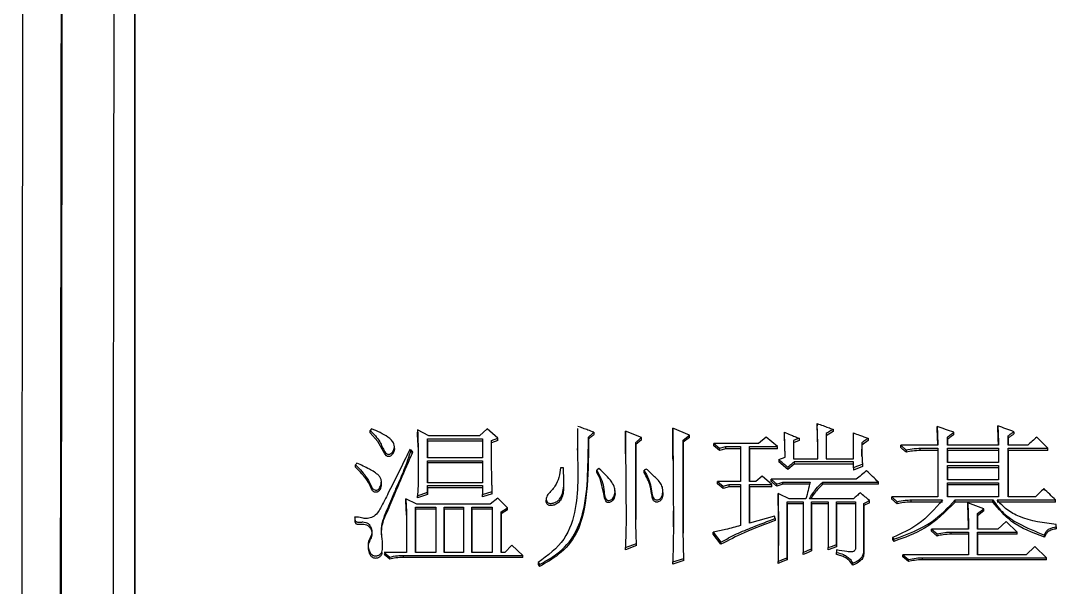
# Model space of a CAD drawing. Header units: millimetres. Extents: x 2028 to 4172, y 863 to 2379.
# Drawn here: x 2522.61 to 2538.67, y 2169.81 to 2178.6 of the extents above; entities that cross this region are included whole.
import ezdxf

# ---------------------------------------------------------------- set-up
doc = ezdxf.new("R2010")
doc.units = ezdxf.units.MM

msp = doc.modelspace()

# ---------------------------------------------------------------- linework, layer by layer
at = {"color": 7, "linetype": 'Continuous', "lineweight": 25}
for p, q in [((2534.962, 2172.347), (2534.962, 2172.312)), ((2536.823, 2172.267), (2536.823, 2172.302)), ((2537.764, 2172.276), (2537.764, 2172.311)), ((2528.05, 2172.265), (2528.028, 2172.237)), ((2528.028, 2172.202), (2528.028, 2172.237)), ((2528.937, 2172.155), (2528.764, 2172.246)), ((2528.764, 2172.246), (2528.764, 2172.212)), ((2528.768, 2172.05), (2528.764, 2172.212)), ((2529.726, 2172.155), (2528.937, 2172.155)), ((2529.845, 2172.265), (2529.726, 2172.155)), ((2530.008, 2172.118), (2529.845, 2172.265)), ((2531.247, 2171.926), (2531.252, 2172.267)), ((2531.414, 2172.102), (2531.414, 2172.136)), ((2531.5, 2172.21), (2531.5, 2172.175)), ((2532.236, 2172.127), (2531.987, 2172.228)), ((2531.987, 2172.193), (2531.987, 2172.228)), ((2531.99, 2171.878), (2531.987, 2172.193)), ((2532.982, 2172.164), (2532.723, 2172.274)), ((2532.723, 2172.239), (2532.723, 2172.274)), ((2532.885, 2172.09), (2532.982, 2172.164)), ((2532.982, 2172.129), (2532.885, 2172.056)), ((2532.982, 2172.129), (2532.982, 2172.164)), ((2534.172, 2172.136), (2534.053, 2172.035)), ((2534.345, 2171.989), (2534.172, 2172.136)), ((2534.454, 2172.175), (2534.454, 2172.21)), ((2535.211, 2172.221), (2535.103, 2172.157)), ((2535.103, 2172.191), (2535.103, 2171.796)), ((2535.103, 2172.191), (2535.103, 2172.157)), ((2535.103, 2172.157), (2535.103, 2171.796)), ((2535.211, 2172.256), (2535.211, 2172.221)), ((2535.525, 2171.796), (2535.525, 2172.201)), ((2536.985, 2172.008), (2536.985, 2172.136)), ((2536.985, 2172.102), (2536.985, 2172.136)), ((2537.082, 2172.175), (2537.082, 2172.21)), ((2537.926, 2172.008), (2537.926, 2172.155)), ((2537.926, 2172.12), (2537.926, 2172.155)), ((2538.012, 2172.219), (2538.012, 2172.184)), ((2528.401, 2171.998), (2528.401, 2172.01)), ((2528.915, 2172.109), (2529.77, 2172.109)), ((2528.915, 2171.815), (2528.915, 2172.109)), ((2528.915, 2172.074), (2528.915, 2172.109)), ((2528.915, 2172.074), (2528.915, 2171.815)), ((2529.77, 2172.074), (2528.915, 2172.074)), ((2529.77, 2172.109), (2529.77, 2171.815)), ((2529.91, 2172.081), (2530.008, 2172.118)), ((2530.008, 2172.083), (2529.91, 2172.047)), ((2530.008, 2172.083), (2530.008, 2172.118)), ((2532.236, 2172.092), (2532.15, 2172.019)), ((2532.15, 2170.856), (2532.15, 2172.054)), ((2532.15, 2172.019), (2532.15, 2172.054)), ((2532.15, 2172.019), (2532.15, 2170.855)), ((2532.236, 2172.092), (2532.236, 2172.127)), ((2532.885, 2170.643), (2532.885, 2172.09)), ((2532.885, 2172.056), (2532.885, 2172.09)), ((2532.885, 2172.056), (2532.885, 2170.643)), ((2533.361, 2172.035), (2533.448, 2171.962)), ((2534.053, 2172.035), (2533.361, 2172.035)), ((2533.361, 2172.001), (2533.361, 2172.035)), ((2533.448, 2171.927), (2533.361, 2172.001)), ((2533.448, 2171.962), (2533.545, 2171.989)), ((2533.545, 2171.989), (2533.772, 2171.989)), ((2533.545, 2171.955), (2533.545, 2171.989)), ((2533.772, 2171.989), (2533.772, 2171.446)), ((2533.913, 2171.989), (2534.345, 2171.989)), ((2533.913, 2171.446), (2533.913, 2171.989)), ((2533.913, 2171.955), (2533.913, 2171.989)), ((2534.681, 2172.118), (2534.594, 2172.081)), ((2534.681, 2172.083), (2534.594, 2172.047)), ((2534.594, 2172.081), (2534.594, 2171.796)), ((2534.594, 2172.081), (2534.594, 2172.047)), ((2534.594, 2172.047), (2534.594, 2171.796)), ((2534.681, 2172.118), (2534.681, 2172.083)), ((2535.752, 2172.083), (2535.654, 2172.01)), ((2535.752, 2172.118), (2535.752, 2172.083)), ((2536.833, 2172.008), (2536.26, 2172.008)), ((2536.26, 2171.973), (2536.26, 2172.008)), ((2536.985, 2172.102), (2536.985, 2172.008)), ((2537.775, 2172.008), (2536.985, 2172.008)), ((2537.926, 2172.12), (2537.926, 2172.008)), ((2538.229, 2172.008), (2537.926, 2172.008)), ((2528.655, 2171.907), (2528.688, 2171.9)), ((2528.688, 2171.9), (2528.666, 2171.939)), ((2529.77, 2171.815), (2528.915, 2171.815)), ((2533.448, 2171.927), (2533.448, 2171.962)), ((2533.545, 2171.955), (2533.448, 2171.927)), ((2533.772, 2171.955), (2533.545, 2171.955)), ((2533.913, 2171.955), (2533.913, 2171.446)), ((2534.345, 2171.955), (2533.913, 2171.955)), ((2534.367, 2171.787), (2534.464, 2171.824)), ((2536.347, 2171.9), (2536.347, 2171.934)), ((2536.563, 2171.962), (2536.833, 2171.962)), ((2536.563, 2171.927), (2536.563, 2171.962)), ((2536.833, 2171.927), (2536.563, 2171.927)), ((2536.833, 2171.962), (2536.833, 2171.207)), ((2536.985, 2171.962), (2537.775, 2171.962)), ((2536.985, 2171.741), (2536.985, 2171.962)), ((2536.985, 2171.927), (2536.985, 2171.962)), ((2536.985, 2171.927), (2536.985, 2171.741)), ((2537.775, 2171.927), (2536.985, 2171.927)), ((2537.775, 2171.962), (2537.775, 2171.741)), ((2537.926, 2171.962), (2538.543, 2171.962)), ((2537.926, 2171.207), (2537.926, 2171.962)), ((2537.926, 2171.927), (2537.926, 2171.962)), ((2537.926, 2171.927), (2537.926, 2171.207)), ((2538.543, 2171.927), (2537.926, 2171.927)), ((2538.543, 2171.927), (2538.543, 2171.962)), ((2527.801, 2171.67), (2527.801, 2171.704)), ((2528.915, 2171.769), (2529.77, 2171.769)), ((2528.915, 2171.428), (2528.915, 2171.769)), ((2528.915, 2171.734), (2528.915, 2171.769)), ((2528.915, 2171.734), (2528.915, 2171.428)), ((2529.77, 2171.734), (2528.915, 2171.734)), ((2529.77, 2171.769), (2529.77, 2171.428)), ((2531.025, 2171.658), (2530.981, 2171.658)), ((2531.576, 2171.649), (2531.544, 2171.621)), ((2534.367, 2171.787), (2534.367, 2171.753)), ((2534.508, 2171.633), (2534.367, 2171.753)), ((2534.605, 2171.716), (2534.508, 2171.633)), ((2534.508, 2171.667), (2534.508, 2171.633)), ((2534.594, 2171.796), (2534.973, 2171.796)), ((2535.525, 2171.75), (2534.605, 2171.75)), ((2534.605, 2171.75), (2534.605, 2171.716)), ((2535.525, 2171.716), (2534.605, 2171.716)), ((2535.103, 2171.796), (2535.525, 2171.796)), ((2535.525, 2171.658), (2535.525, 2171.75)), ((2535.665, 2171.679), (2535.525, 2171.624)), ((2535.525, 2171.658), (2535.525, 2171.624)), ((2535.665, 2171.713), (2535.665, 2171.679)), ((2537.775, 2171.741), (2536.985, 2171.741)), ((2536.985, 2171.695), (2537.775, 2171.695)), ((2536.985, 2171.474), (2536.985, 2171.695)), ((2536.985, 2171.661), (2536.985, 2171.695)), ((2536.985, 2171.661), (2536.985, 2171.474)), ((2537.775, 2171.661), (2536.985, 2171.661)), ((2537.775, 2171.695), (2537.775, 2171.474)), ((2532.312, 2171.64), (2532.279, 2171.621)), ((2532.279, 2171.587), (2532.279, 2171.621)), ((2534.107, 2171.529), (2534.01, 2171.446)), ((2534.259, 2171.4), (2534.107, 2171.529)), ((2528.202, 2171.412), (2528.202, 2171.446)), ((2528.775, 2171.4), (2528.764, 2171.225)), ((2529.77, 2171.428), (2528.915, 2171.428)), ((2528.915, 2171.382), (2529.77, 2171.382)), ((2528.915, 2171.28), (2528.915, 2171.382)), ((2528.915, 2171.348), (2528.915, 2171.382)), ((2528.915, 2171.348), (2528.915, 2171.247)), ((2529.77, 2171.348), (2528.915, 2171.348)), ((2529.77, 2171.382), (2529.77, 2171.243)), ((2531.032, 2171.365), (2531.032, 2171.4)), ((2531.824, 2171.3), (2531.824, 2171.326)), ((2532.567, 2171.322), (2532.567, 2171.326)), ((2533.415, 2171.446), (2533.502, 2171.373)), ((2533.772, 2171.446), (2533.415, 2171.446)), ((2533.502, 2171.339), (2533.415, 2171.412)), ((2533.502, 2171.373), (2533.599, 2171.4)), ((2533.502, 2171.339), (2533.502, 2171.373)), ((2533.599, 2171.366), (2533.502, 2171.339)), ((2533.599, 2171.4), (2533.772, 2171.4)), ((2533.599, 2171.366), (2533.599, 2171.4)), ((2533.772, 2171.366), (2533.599, 2171.366)), ((2533.772, 2171.4), (2533.772, 2170.763)), ((2534.01, 2171.446), (2533.913, 2171.446)), ((2533.913, 2171.4), (2534.259, 2171.4)), ((2533.913, 2170.8), (2533.913, 2171.4)), ((2533.913, 2171.366), (2533.913, 2171.4)), ((2533.913, 2171.366), (2533.913, 2170.8)), ((2534.259, 2171.366), (2533.913, 2171.366)), ((2535.568, 2171.483), (2534.248, 2171.483)), ((2534.248, 2171.449), (2534.248, 2171.483)), ((2534.335, 2171.376), (2534.335, 2171.409)), ((2534.432, 2171.403), (2534.335, 2171.376)), ((2534.432, 2171.437), (2534.854, 2171.437)), ((2534.845, 2171.403), (2534.432, 2171.403)), ((2535.049, 2171.437), (2535.914, 2171.437)), ((2535.049, 2171.403), (2535.049, 2171.437)), ((2535.914, 2171.403), (2535.049, 2171.403)), ((2535.914, 2171.403), (2535.914, 2171.437)), ((2537.775, 2171.474), (2536.985, 2171.474)), ((2536.985, 2171.428), (2537.775, 2171.428)), ((2536.985, 2171.207), (2536.985, 2171.428)), ((2536.985, 2171.394), (2536.985, 2171.428)), ((2536.985, 2171.394), (2536.985, 2171.207)), ((2537.775, 2171.394), (2536.985, 2171.394)), ((2537.775, 2171.428), (2537.775, 2171.207)), ((2528.753, 2171.096), (2528.58, 2171.179)), ((2528.58, 2171.145), (2528.58, 2171.179)), ((2528.764, 2171.225), (2528.915, 2171.28)), ((2528.915, 2171.247), (2528.764, 2171.191)), ((2528.764, 2171.191), (2528.764, 2171.225)), ((2528.915, 2171.247), (2528.915, 2171.28)), ((2529.77, 2171.243), (2529.921, 2171.289)), ((2529.921, 2171.256), (2529.77, 2171.21)), ((2529.77, 2171.21), (2529.77, 2171.243)), ((2530.008, 2171.188), (2529.889, 2171.096)), ((2529.921, 2171.256), (2529.921, 2171.289)), ((2530.159, 2171.04), (2530.008, 2171.188)), ((2530.802, 2171.263), (2530.802, 2171.262)), ((2532.567, 2171.292), (2532.567, 2171.309)), ((2534.356, 2171.228), (2534.356, 2171.262)), ((2534.358, 2171.076), (2534.356, 2171.228)), ((2534.789, 2171.179), (2534.529, 2171.179)), ((2535.525, 2171.179), (2534.843, 2171.179)), ((2536.833, 2171.207), (2536.119, 2171.207)), ((2536.119, 2171.173), (2536.119, 2171.207)), ((2537.775, 2171.207), (2536.985, 2171.207)), ((2538.348, 2171.207), (2537.926, 2171.207)), ((2528.731, 2171.05), (2529.045, 2171.05)), ((2528.731, 2170.347), (2528.731, 2171.05)), ((2528.731, 2171.016), (2528.731, 2171.05)), ((2528.731, 2171.016), (2528.731, 2170.347)), ((2529.045, 2171.016), (2528.731, 2171.016)), ((2529.889, 2171.096), (2528.753, 2171.096)), ((2529.045, 2171.05), (2529.045, 2170.347)), ((2529.175, 2171.05), (2529.478, 2171.05)), ((2529.175, 2170.347), (2529.175, 2171.05)), ((2529.175, 2171.016), (2529.175, 2171.05)), ((2529.175, 2171.016), (2529.175, 2170.347)), ((2529.478, 2171.016), (2529.175, 2171.016)), ((2529.478, 2171.05), (2529.478, 2170.347)), ((2529.607, 2171.05), (2529.921, 2171.05)), ((2529.607, 2170.347), (2529.607, 2171.05)), ((2529.607, 2171.016), (2529.607, 2171.05)), ((2529.607, 2171.016), (2529.607, 2170.347)), ((2529.921, 2171.016), (2529.607, 2171.016)), ((2529.921, 2171.05), (2529.921, 2170.347)), ((2530.062, 2170.976), (2530.159, 2171.04)), ((2530.159, 2171.007), (2530.062, 2170.943)), ((2530.159, 2171.007), (2530.159, 2171.04)), ((2534.359, 2171.08), (2534.359, 2170.358)), ((2534.497, 2171.133), (2534.746, 2171.133)), ((2534.497, 2170.263), (2534.497, 2171.133)), ((2534.497, 2171.099), (2534.497, 2171.133)), ((2534.497, 2171.099), (2534.497, 2170.231)), ((2534.746, 2171.099), (2534.497, 2171.099)), ((2534.746, 2171.133), (2534.746, 2170.347)), ((2534.875, 2171.133), (2535.135, 2171.133)), ((2534.875, 2170.402), (2534.875, 2171.133)), ((2534.875, 2171.099), (2534.875, 2171.133)), ((2534.875, 2171.099), (2534.875, 2170.37)), ((2535.135, 2171.099), (2534.875, 2171.099)), ((2535.135, 2171.133), (2535.135, 2170.421)), ((2535.265, 2171.133), (2535.557, 2171.133)), ((2535.265, 2170.467), (2535.265, 2171.133)), ((2535.265, 2171.099), (2535.265, 2171.133)), ((2535.265, 2171.099), (2535.265, 2170.435)), ((2535.557, 2171.099), (2535.265, 2171.099)), ((2535.557, 2171.133), (2535.557, 2170.402)), ((2535.773, 2171.118), (2535.687, 2171.072)), ((2535.687, 2170.374), (2535.687, 2171.105)), ((2535.687, 2171.072), (2535.687, 2171.105)), ((2535.687, 2171.072), (2535.687, 2170.342)), ((2535.773, 2171.118), (2535.773, 2171.151)), ((2536.206, 2171.099), (2536.206, 2171.133)), ((2536.422, 2171.16), (2536.909, 2171.16)), ((2536.422, 2171.127), (2536.422, 2171.16)), ((2536.909, 2171.127), (2536.422, 2171.127)), ((2537.104, 2171.16), (2537.688, 2171.16)), ((2537.104, 2171.127), (2537.104, 2171.16)), ((2537.688, 2171.127), (2537.104, 2171.127)), ((2537.547, 2171.022), (2537.299, 2171.114)), ((2537.299, 2171.081), (2537.299, 2171.114)), ((2537.45, 2170.948), (2537.547, 2171.022)), ((2537.547, 2170.989), (2537.547, 2171.022)), ((2537.688, 2171.127), (2537.688, 2171.16)), ((2537.753, 2171.16), (2538.662, 2171.16)), ((2538.662, 2171.127), (2537.753, 2171.127)), ((2538.662, 2171.127), (2538.662, 2171.16)), ((2528.591, 2170.924), (2528.591, 2170.957)), ((2530.062, 2170.943), (2530.062, 2170.976)), ((2534.302, 2170.911), (2533.913, 2170.8)), ((2534.313, 2170.874), (2534.302, 2170.911)), ((2534.313, 2170.874), (2534.313, 2170.841)), ((2537.547, 2170.989), (2537.45, 2170.915)), ((2537.45, 2170.708), (2537.45, 2170.948)), ((2537.45, 2170.915), (2537.45, 2170.948)), ((2537.45, 2170.915), (2537.45, 2170.708)), ((2536.736, 2170.708), (2536.823, 2170.634)), ((2537.309, 2170.708), (2536.736, 2170.708)), ((2536.736, 2170.675), (2536.736, 2170.708)), ((2537.764, 2170.708), (2537.45, 2170.708)), ((2537.894, 2170.828), (2537.764, 2170.708)), ((2538.067, 2170.661), (2537.894, 2170.828)), ((2538.672, 2170.745), (2538.672, 2170.782)), ((2538.672, 2170.749), (2538.672, 2170.782)), ((2538.672, 2170.745), (2538.672, 2170.712)), ((2533.35, 2170.661), (2533.469, 2170.505)), ((2533.35, 2170.629), (2533.35, 2170.661)), ((2533.469, 2170.472), (2533.35, 2170.629)), ((2536.13, 2170.578), (2536.152, 2170.55)), ((2536.13, 2170.578), (2536.13, 2170.545)), ((2536.152, 2170.518), (2536.152, 2170.55)), ((2536.823, 2170.601), (2536.736, 2170.675)), ((2536.823, 2170.601), (2536.823, 2170.634)), ((2537.039, 2170.661), (2537.309, 2170.661)), ((2537.039, 2170.629), (2537.039, 2170.661)), ((2537.309, 2170.629), (2537.039, 2170.629)), ((2537.309, 2170.661), (2537.309, 2170.31)), ((2537.45, 2170.661), (2538.067, 2170.661)), ((2537.45, 2170.31), (2537.45, 2170.661)), ((2537.45, 2170.629), (2537.45, 2170.661)), ((2537.45, 2170.629), (2537.45, 2170.31)), ((2538.067, 2170.629), (2537.45, 2170.629)), ((2538.067, 2170.629), (2538.067, 2170.661)), ((2538.488, 2170.582), (2538.488, 2170.615)), ((2530.224, 2170.458), (2530.116, 2170.347)), ((2530.397, 2170.3), (2530.224, 2170.458)), ((2531.987, 2170.421), (2532.16, 2170.486)), ((2532.16, 2170.453), (2531.987, 2170.388)), ((2531.987, 2170.388), (2531.987, 2170.421)), ((2532.16, 2170.453), (2532.16, 2170.486)), ((2533.469, 2170.472), (2533.469, 2170.505)), ((2534.875, 2170.37), (2534.875, 2170.402)), ((2535.265, 2170.435), (2535.135, 2170.388)), ((2535.135, 2170.388), (2535.135, 2170.421)), ((2535.265, 2170.435), (2535.265, 2170.467)), ((2535.265, 2170.384), (2535.265, 2170.347)), ((2535.687, 2170.342), (2535.687, 2170.374)), ((2538.337, 2170.439), (2538.207, 2170.31)), ((2538.521, 2170.263), (2538.337, 2170.439)), ((2528.244, 2170.347), (2528.331, 2170.272)), ((2528.591, 2170.347), (2528.244, 2170.347)), ((2528.331, 2170.24), (2528.244, 2170.314)), ((2528.331, 2170.24), (2528.331, 2170.272)), ((2528.547, 2170.3), (2530.397, 2170.3)), ((2528.547, 2170.268), (2528.547, 2170.3)), ((2530.397, 2170.268), (2528.547, 2170.268)), ((2529.045, 2170.347), (2528.731, 2170.347)), ((2529.478, 2170.347), (2529.175, 2170.347)), ((2529.921, 2170.347), (2529.607, 2170.347)), ((2530.116, 2170.347), (2530.062, 2170.347)), ((2530.397, 2170.268), (2530.397, 2170.3)), ((2532.723, 2170.198), (2532.896, 2170.254)), ((2532.896, 2170.222), (2532.723, 2170.166)), ((2532.896, 2170.222), (2532.896, 2170.254)), ((2534.356, 2170.175), (2534.356, 2170.208)), ((2534.497, 2170.231), (2534.497, 2170.263)), ((2534.746, 2170.314), (2534.746, 2170.347)), ((2535.265, 2170.314), (2535.265, 2170.347)), ((2536.293, 2170.31), (2536.379, 2170.235)), ((2537.309, 2170.31), (2536.293, 2170.31)), ((2536.293, 2170.277), (2536.293, 2170.31)), ((2536.379, 2170.203), (2536.293, 2170.277)), ((2536.379, 2170.203), (2536.379, 2170.235)), ((2536.595, 2170.263), (2538.521, 2170.263)), ((2536.595, 2170.231), (2536.595, 2170.263)), ((2538.521, 2170.231), (2536.595, 2170.231)), ((2538.207, 2170.31), (2537.45, 2170.31)), ((2538.521, 2170.231), (2538.521, 2170.263)), ((2530.635, 2170.189), (2530.635, 2170.157)), ((2530.657, 2170.129), (2530.657, 2170.161)), ((2532.723, 2170.166), (2532.723, 2170.198)), ((2535.514, 2170.148), (2535.514, 2170.18))]:
    msp.add_line(p, q, dxfattribs=at)
at = {"color": 7, "linetype": 'Continuous', "lineweight": 25, "flags": 128}
for points in [[(2528.4, 2171.974), (2528.403, 2171.952), (2528.397, 2171.909), (2528.374, 2171.87), (2528.342, 2171.842), (2528.327, 2171.835), (2528.313, 2171.833), (2528.296, 2171.837), (2528.281, 2171.846), (2528.257, 2171.874), (2528.148, 2172.067), (2528.028, 2172.202), (2528.028, 2172.202)], [(2534.345, 2171.955), (2534.345, 2171.972), (2534.345, 2171.989)], [(2527.823, 2171.732), (2527.817, 2171.725), (2527.809, 2171.714), (2527.801, 2171.704)], [(2535.665, 2171.713), (2535.619, 2171.695), (2535.572, 2171.677), (2535.525, 2171.658)], [(2531.544, 2171.587), (2531.544, 2171.602), (2531.544, 2171.612), (2531.544, 2171.621)], [(2531.821, 2171.291), (2531.827, 2171.254), (2531.812, 2171.187), (2531.794, 2171.155), (2531.771, 2171.134), (2531.743, 2171.122), (2531.722, 2171.119), (2531.707, 2171.122), (2531.695, 2171.13), (2531.683, 2171.145), (2531.665, 2171.195), (2531.655, 2171.255), (2531.594, 2171.492), (2531.544, 2171.587), (2531.544, 2171.587)], [(2533.415, 2171.412), (2533.415, 2171.421), (2533.415, 2171.429), (2533.415, 2171.438), (2533.415, 2171.446)], [(2534.259, 2171.366), (2534.259, 2171.375), (2534.259, 2171.388), (2534.259, 2171.4)], [(2534.335, 2171.409), (2534.383, 2171.423), (2534.432, 2171.437)], [(2534.432, 2171.403), (2534.432, 2171.412), (2534.432, 2171.42), (2534.432, 2171.437)], [(2535.687, 2171.105), (2535.73, 2171.128), (2535.773, 2171.151)], [(2536.13, 2170.545), (2536.141, 2170.532), (2536.152, 2170.518)], [(2534.746, 2170.347), (2534.811, 2170.374), (2534.875, 2170.402)], [(2534.875, 2170.37), (2534.811, 2170.342), (2534.746, 2170.314)], [(2535.135, 2170.421), (2535.2, 2170.444), (2535.265, 2170.467)], [(2534.356, 2170.208), (2534.427, 2170.235), (2534.497, 2170.263)], [(2534.497, 2170.231), (2534.427, 2170.203), (2534.356, 2170.175)], [(2530.635, 2170.189), (2530.646, 2170.175), (2530.657, 2170.161)], [(2530.635, 2170.157), (2530.641, 2170.15), (2530.646, 2170.143), (2530.657, 2170.129)]]:
    msp.add_lwpolyline(points, dxfattribs=at)
at = {"color": 7, "linetype": 'Continuous', "lineweight": 25}
for points, knots in [([(2524.375, 2225.165), (2524.375, 2225.061), (2524.375, 2224.54), (2524.375, 2223.173), (2524.375, 2221.013), (2524.375, 2218.395), (2524.375, 2215.932), (2524.375, 2212.425), (2524.375, 2209.282), (2524.375, 2204.967), (2524.375, 2200.28), (2524.375, 2195.147), (2524.375, 2189.724), (2524.375, 2185.165), (2524.375, 2179.243), (2524.375, 2174.337), (2524.375, 2167.658), (2524.375, 2163.365), (2524.376, 2160.364)], [0, 0, 0, 0, 0.020124, 0.100733, 0.181328, 0.221587, 0.302184, 0.342442, 0.423039, 0.463298, 0.543894, 0.624491, 0.664749, 0.745346, 0.785604, 0.8662, 0.906458, 1, 1, 1, 1]), ([(2522.706, 2224.217), (2522.706, 2224.245), (2522.706, 2224.334), (2522.705, 2223.347), (2522.702, 2221.334), (2522.698, 2218.272), (2522.692, 2214.884), (2522.687, 2211.546), (2522.683, 2208.476), (2522.677, 2204.833), (2522.67, 2200.562), (2522.663, 2195.917), (2522.655, 2190.97), (2522.647, 2185.799), (2522.638, 2180.115), (2522.628, 2173.918), (2522.618, 2167.234), (2522.61, 2162.544), (2522.606, 2160.15)], [0, 0, 0, 0, 0.039342, 0.122943, 0.206183, 0.289063, 0.371582, 0.416612, 0.465601, 0.518547, 0.575452, 0.636313, 0.690059, 0.746552, 0.805793, 0.867782, 0.932518, 1, 1, 1, 1]), ([(2523.211, 2160.014), (2523.216, 2163.313), (2523.225, 2169.912), (2523.238, 2179.342), (2523.25, 2188.222), (2523.261, 2196.38), (2523.271, 2203.68), (2523.279, 2209.998), (2523.286, 2215.22), (2523.291, 2219.277), (2523.294, 2222.025), (2523.295, 2223.471), (2523.295, 2223.448), (2523.295, 2223.439)], [0, 0, 0, 0, 0.094309, 0.188619, 0.282928, 0.377238, 0.471547, 0.565857, 0.660166, 0.754475, 0.848785, 0.943094, 1, 1, 1, 1]), ([(2523.225, 2159.965), (2523.229, 2162.351), (2523.235, 2167.058), (2523.244, 2173.807), (2523.253, 2180.149), (2523.261, 2186.045), (2523.268, 2191.475), (2523.276, 2197.208), (2523.284, 2202.977), (2523.291, 2208.457), (2523.297, 2212.924), (2523.301, 2216.447), (2523.304, 2219.109), (2523.307, 2221.012), (2523.308, 2222.231), (2523.309, 2222.948), (2523.308, 2222.979), (2523.308, 2222.993)], [0, 0, 0, 0, 0.06854, 0.13522, 0.200041, 0.263001, 0.324101, 0.38334, 0.468684, 0.549845, 0.626823, 0.699617, 0.768227, 0.832652, 0.892892, 0.948946, 1, 1, 1, 1]), ([(2524.106, 2222.24), (2524.106, 2222.252), (2524.107, 2222.364), (2524.107, 2222.011), (2524.106, 2221.441), (2524.106, 2220.895), (2524.105, 2220.22), (2524.104, 2219.412), (2524.103, 2218.473), (2524.101, 2217.401), (2524.099, 2215.691), (2524.096, 2213.005), (2524.091, 2208.855), (2524.084, 2203.639), (2524.077, 2198.032), (2524.069, 2192.355), (2524.062, 2186.888), (2524.054, 2180.875), (2524.044, 2174.327), (2524.035, 2167.285), (2524.028, 2162.342), (2524.024, 2159.828)], [0, 0, 0, 0, 0.008365, 0.077995, 0.107986, 0.138061, 0.168221, 0.198465, 0.228793, 0.259205, 0.289702, 0.358895, 0.433683, 0.514064, 0.600037, 0.66048, 0.723411, 0.788828, 0.856732, 0.927123, 1, 1, 1, 1]), ([(2524.376, 2161.284), (2524.376, 2161.59), (2524.375, 2164.489), (2524.375, 2169.915), (2524.375, 2176.133), (2524.375, 2182.168), (2524.375, 2186.798), (2524.375, 2190.609), (2524.375, 2192.052), (2524.375, 2192.449)], [0, 0, 0, 0, 0.027476, 0.259697, 0.491874, 0.607849, 0.840033, 0.956008, 1, 1, 1, 1]), ([(2531.5, 2172.21), (2531.469, 2172.221), (2531.412, 2172.242), (2531.329, 2172.273), (2531.277, 2172.292), (2531.252, 2172.302)], [0, 0, 0, 0, 0.377734, 0.688867, 1, 1, 1, 1]), ([(2534.973, 2171.796), (2534.973, 2171.799), (2534.973, 2171.806), (2534.973, 2171.816), (2534.973, 2171.826), (2534.973, 2171.835), (2534.973, 2171.845), (2534.973, 2171.855), (2534.973, 2171.863), (2534.973, 2171.871), (2534.973, 2171.88), (2534.973, 2171.889), (2534.973, 2171.898), (2534.973, 2171.906), (2534.973, 2171.914), (2534.973, 2171.924), (2534.973, 2171.932), (2534.973, 2171.94), (2534.972, 2171.948), (2534.972, 2171.958), (2534.972, 2171.966), (2534.972, 2171.974), (2534.972, 2171.983), (2534.972, 2171.992), (2534.972, 2172.001), (2534.972, 2172.009), (2534.972, 2172.017), (2534.972, 2172.027), (2534.972, 2172.035), (2534.971, 2172.043), (2534.971, 2172.051), (2534.971, 2172.061), (2534.971, 2172.071), (2534.971, 2172.079), (2534.971, 2172.087), (2534.971, 2172.095), (2534.97, 2172.103), (2534.97, 2172.112), (2534.97, 2172.12), (2534.97, 2172.13), (2534.969, 2172.139), (2534.969, 2172.148), (2534.969, 2172.156), (2534.969, 2172.164), (2534.968, 2172.174), (2534.968, 2172.182), (2534.968, 2172.19), (2534.968, 2172.198), (2534.967, 2172.208), (2534.967, 2172.216), (2534.967, 2172.224), (2534.966, 2172.232), (2534.966, 2172.242), (2534.966, 2172.25), (2534.965, 2172.258), (2534.965, 2172.267), (2534.965, 2172.276), (2534.964, 2172.285), (2534.964, 2172.293), (2534.964, 2172.301), (2534.963, 2172.311), (2534.963, 2172.319), (2534.963, 2172.327), (2534.962, 2172.336), (2534.962, 2172.343), (2534.962, 2172.347)], [0, 0, 0, 0, 0.017776, 0.035552, 0.053328, 0.071104, 0.08888, 0.106656, 0.124432, 0.13332, 0.151096, 0.168872, 0.186648, 0.195536, 0.213312, 0.231088, 0.248863, 0.257751, 0.275527, 0.293303, 0.311079, 0.319967, 0.337743, 0.355519, 0.373295, 0.382183, 0.399959, 0.417735, 0.435511, 0.444399, 0.462175, 0.479951, 0.497727, 0.515503, 0.524391, 0.542167, 0.559943, 0.568831, 0.586607, 0.604383, 0.622159, 0.639935, 0.648823, 0.666599, 0.684375, 0.702151, 0.711039, 0.728814, 0.74659, 0.764366, 0.773254, 0.79103, 0.808806, 0.826582, 0.83547, 0.853246, 0.871022, 0.888798, 0.897686, 0.915462, 0.933238, 0.951014, 0.959902, 0.977678, 1, 1, 1, 1]), ([(2534.962, 2172.347), (2534.993, 2172.336), (2535.05, 2172.315), (2535.133, 2172.284), (2535.185, 2172.265), (2535.211, 2172.256)], [0, 0, 0, 0, 0.377751, 0.688875, 1, 1, 1, 1]), ([(2534.973, 2171.796), (2534.973, 2171.837), (2534.973, 2171.93), (2534.97, 2172.103), (2534.965, 2172.234), (2534.962, 2172.312)], [0, 0, 0, 0, 0.237453, 0.541098, 1, 1, 1, 1]), ([(2536.823, 2172.302), (2536.825, 2172.27), (2536.829, 2172.205), (2536.832, 2172.107), (2536.833, 2172.041), (2536.833, 2172.008)], [0, 0, 0, 0, 0.32278, 0.661317, 1, 1, 1, 1]), ([(2537.082, 2172.21), (2537.039, 2172.225), (2536.952, 2172.256), (2536.866, 2172.286), (2536.823, 2172.302)], [0, 0, 0, 0, 0.499999, 1, 1, 1, 1]), ([(2537.764, 2172.311), (2537.766, 2172.278), (2537.771, 2172.212), (2537.774, 2172.111), (2537.774, 2172.042), (2537.775, 2172.008)], [0, 0, 0, 0, 0.3207986, 0.6603196, 1, 1, 1, 1]), ([(2538.012, 2172.219), (2537.971, 2172.234), (2537.888, 2172.265), (2537.805, 2172.295), (2537.764, 2172.311)], [0, 0, 0, 0, 0.499999, 1, 1, 1, 1]), ([(2528.028, 2172.237), (2528.083, 2172.182), (2528.181, 2172.085), (2528.227, 2171.945), (2528.275, 2171.884), (2528.295, 2171.87), (2528.313, 2171.866), (2528.333, 2171.87), (2528.354, 2171.883), (2528.378, 2171.906), (2528.399, 2171.942), (2528.405, 2171.987), (2528.398, 2172.039), (2528.362, 2172.091), (2528.248, 2172.177), (2528.138, 2172.226), (2528.05, 2172.265)], [0, 0, 0, 0, 0.207426, 0.367179, 0.400689, 0.416558, 0.431268, 0.448073, 0.466649, 0.497247, 0.53852, 0.578669, 0.62014, 0.682425, 0.747233, 1, 1, 1, 1]), ([(2528.764, 2172.246), (2528.764, 2172.242), (2528.764, 2172.235), (2528.764, 2172.224), (2528.765, 2172.213), (2528.765, 2172.2), (2528.766, 2172.186), (2528.766, 2172.173), (2528.767, 2172.159), (2528.767, 2172.141), (2528.768, 2172.119), (2528.769, 2172.092), (2528.769, 2172.065), (2528.771, 2172.012), (2528.772, 2171.949), (2528.773, 2171.886), (2528.774, 2171.855), (2528.774, 2171.833), (2528.774, 2171.81), (2528.774, 2171.783), (2528.775, 2171.757), (2528.775, 2171.73), (2528.775, 2171.703), (2528.775, 2171.676), (2528.775, 2171.649), (2528.775, 2171.622), (2528.775, 2171.6), (2528.775, 2171.582), (2528.775, 2171.568), (2528.775, 2171.555), (2528.775, 2171.541), (2528.775, 2171.528), (2528.775, 2171.514), (2528.775, 2171.501), (2528.775, 2171.487), (2528.775, 2171.474), (2528.775, 2171.461), (2528.775, 2171.449), (2528.775, 2171.44), (2528.775, 2171.434), (2528.775, 2171.427), (2528.775, 2171.42), (2528.775, 2171.415), (2528.775, 2171.408), (2528.775, 2171.403), (2528.775, 2171.4)], [0, 0, 0, 0, 0.015876, 0.023814, 0.03969, 0.055566, 0.071442, 0.087319, 0.103195, 0.119071, 0.150823, 0.182575, 0.214327, 0.246079, 0.373089, 0.436594, 0.468346, 0.484222, 0.515974, 0.547726, 0.579478, 0.611231, 0.642983, 0.674735, 0.706487, 0.738239, 0.769992, 0.785868, 0.801744, 0.81762, 0.833496, 0.849372, 0.865248, 0.881124, 0.897, 0.912877, 0.928753, 0.944629, 0.952567, 0.960505, 0.968443, 0.976381, 0.984319, 0.988288, 1, 1, 1, 1]), ([(2530.657, 2170.161), (2530.734, 2170.203), (2530.936, 2170.31), (2531.2, 2170.578), (2531.366, 2171.024), (2531.409, 2171.551), (2531.412, 2171.94), (2531.414, 2172.136)], [0, 0, 0, 0, 0.112639, 0.292888, 0.474955, 0.735645, 1, 1, 1, 1]), ([(2531.414, 2172.136), (2531.426, 2172.147), (2531.447, 2172.164), (2531.476, 2172.189), (2531.492, 2172.203), (2531.5, 2172.21)], [0, 0, 0, 0, 0.4325048, 0.7162517, 1, 1, 1, 1]), ([(2531.5, 2172.175), (2531.488, 2172.164), (2531.467, 2172.147), (2531.438, 2172.122), (2531.422, 2172.109), (2531.414, 2172.102)], [0, 0, 0, 0, 0.432757, 0.716378, 1, 1, 1, 1]), ([(2531.987, 2172.228), (2531.987, 2172.204), (2531.988, 2172.157), (2531.988, 2172.086), (2531.989, 2172.016), (2531.99, 2171.921), (2531.991, 2171.803), (2531.992, 2171.661), (2531.993, 2171.519), (2531.994, 2171.376), (2531.995, 2171.258), (2531.996, 2171.149), (2531.997, 2171.07), (2531.998, 2170.995), (2531.998, 2170.957), (2531.998, 2170.939)], [0, 0, 0, 0, 0.055103, 0.110206, 0.165309, 0.220412, 0.330617, 0.440823, 0.551029, 0.661235, 0.771441, 0.826543, 0.913271, 0.956635, 1, 1, 1, 1]), ([(2532.723, 2172.274), (2532.723, 2172.225), (2532.724, 2172.126), (2532.725, 2171.978), (2532.726, 2171.83), (2532.727, 2171.682), (2532.728, 2171.484), (2532.73, 2171.286), (2532.731, 2171.088), (2532.732, 2170.964), (2532.733, 2170.878), (2532.733, 2170.816), (2532.733, 2170.779), (2532.734, 2170.754)], [0, 0, 0, 0, 0.097575, 0.19515, 0.292725, 0.390299, 0.487874, 0.683024, 0.780599, 0.878174, 0.926961, 0.951355, 1, 1, 1, 1]), ([(2532.726, 2171.775), (2532.726, 2171.829), (2532.725, 2171.933), (2532.724, 2172.087), (2532.723, 2172.189), (2532.723, 2172.239)], [0, 0, 0, 0, 0.344582, 0.67229, 1, 1, 1, 1]), ([(2534.464, 2171.824), (2534.464, 2171.861), (2534.464, 2171.935), (2534.461, 2172.064), (2534.456, 2172.155), (2534.454, 2172.21)], [0, 0, 0, 0, 0.2875751, 0.5751666, 1, 1, 1, 1]), ([(2534.454, 2172.21), (2534.485, 2172.197), (2534.538, 2172.176), (2534.614, 2172.145), (2534.658, 2172.127), (2534.681, 2172.118)], [0, 0, 0, 0, 0.408301, 0.70415, 1, 1, 1, 1]), ([(2534.464, 2171.824), (2534.464, 2171.849), (2534.464, 2171.912), (2534.461, 2172.029), (2534.456, 2172.121), (2534.454, 2172.175)], [0, 0, 0, 0, 0.218758, 0.534706, 1, 1, 1, 1]), ([(2535.211, 2172.256), (2535.197, 2172.247), (2535.172, 2172.232), (2535.136, 2172.211), (2535.114, 2172.198), (2535.103, 2172.191)], [0, 0, 0, 0, 0.390452, 0.695225, 1, 1, 1, 1]), ([(2535.525, 2172.201), (2535.556, 2172.189), (2535.609, 2172.17), (2535.685, 2172.142), (2535.73, 2172.126), (2535.752, 2172.118)], [0, 0, 0, 0, 0.4145168, 0.7072578, 1, 1, 1, 1]), ([(2536.833, 2172.008), (2536.833, 2172.028), (2536.832, 2172.081), (2536.829, 2172.168), (2536.825, 2172.234), (2536.823, 2172.267)], [0, 0, 0, 0, 0.233176, 0.61648, 1, 1, 1, 1]), ([(2536.985, 2172.136), (2537.001, 2172.149), (2537.034, 2172.173), (2537.066, 2172.198), (2537.082, 2172.21)], [0, 0, 0, 0, 0.500001, 1, 1, 1, 1]), ([(2537.082, 2172.175), (2537.066, 2172.163), (2537.034, 2172.138), (2537.001, 2172.114), (2536.985, 2172.102)], [0, 0, 0, 0, 0.499998, 1, 1, 1, 1]), ([(2537.774, 2172.008), (2537.774, 2172.029), (2537.773, 2172.084), (2537.771, 2172.173), (2537.766, 2172.242), (2537.764, 2172.276)], [0, 0, 0, 0, 0.234022, 0.616855, 1, 1, 1, 1]), ([(2537.926, 2172.155), (2537.94, 2172.165), (2537.969, 2172.187), (2537.998, 2172.208), (2538.012, 2172.219)], [0, 0, 0, 0, 0.5000012, 1, 1, 1, 1]), ([(2538.012, 2172.184), (2537.998, 2172.173), (2537.969, 2172.152), (2537.94, 2172.131), (2537.926, 2172.12)], [0, 0, 0, 0, 0.499999, 1, 1, 1, 1]), ([(2538.369, 2172.136), (2538.346, 2172.115), (2538.299, 2172.072), (2538.252, 2172.029), (2538.229, 2172.008)], [0, 0, 0, 0, 0.5, 1, 1, 1, 1]), ([(2538.543, 2171.962), (2538.514, 2171.991), (2538.456, 2172.049), (2538.398, 2172.107), (2538.369, 2172.136)], [0, 0, 0, 0, 0.5, 1, 1, 1, 1]), ([(2528.767, 2172.08), (2528.767, 2172.08), (2528.767, 2172.08), (2528.767, 2172.08), (2528.768, 2172.077), (2528.77, 2171.981), (2528.773, 2171.812), (2528.774, 2171.622), (2528.775, 2171.524), (2528.775, 2171.472), (2528.775, 2171.451), (2528.775, 2171.438), (2528.775, 2171.435), (2528.775, 2171.433)], [0, 0, 0, 0, 0.001207, 0.003889, 0.007028, 0.025195, 0.475497, 0.695522, 0.859189, 0.902155, 0.937592, 0.968739, 1, 1, 1, 1]), ([(2529.921, 2171.289), (2529.921, 2171.294), (2529.921, 2171.307), (2529.92, 2171.328), (2529.919, 2171.354), (2529.918, 2171.375), (2529.918, 2171.392), (2529.917, 2171.405), (2529.917, 2171.418), (2529.917, 2171.431), (2529.916, 2171.444), (2529.916, 2171.456), (2529.916, 2171.469), (2529.915, 2171.495), (2529.913, 2171.585), (2529.912, 2171.688), (2529.911, 2171.777), (2529.911, 2171.803), (2529.911, 2171.816), (2529.911, 2171.829), (2529.911, 2171.841), (2529.911, 2171.854), (2529.911, 2171.867), (2529.911, 2171.88), (2529.911, 2171.893), (2529.911, 2171.905), (2529.911, 2171.918), (2529.911, 2171.931), (2529.911, 2171.944), (2529.911, 2171.957), (2529.911, 2171.967), (2529.911, 2171.976), (2529.911, 2171.982), (2529.911, 2171.989), (2529.911, 2171.995), (2529.911, 2172.002), (2529.911, 2172.008), (2529.91, 2172.014), (2529.91, 2172.021), (2529.91, 2172.027), (2529.91, 2172.034), (2529.91, 2172.04), (2529.91, 2172.046), (2529.91, 2172.053), (2529.91, 2172.059), (2529.91, 2172.066), (2529.91, 2172.073), (2529.91, 2172.078), (2529.91, 2172.081)], [0, 0, 0, 0, 0.016204, 0.048613, 0.081022, 0.11343, 0.129634, 0.145839, 0.162043, 0.178247, 0.194452, 0.210656, 0.22686, 0.243065, 0.307882, 0.567153, 0.631971, 0.648175, 0.664379, 0.680584, 0.696788, 0.712992, 0.729197, 0.745401, 0.761605, 0.777809, 0.794014, 0.810218, 0.826422, 0.842627, 0.858831, 0.866933, 0.875035, 0.883137, 0.89124, 0.899342, 0.907444, 0.915546, 0.923648, 0.93175, 0.939853, 0.947955, 0.956057, 0.964159, 0.972261, 0.980363, 0.988466, 1, 1, 1, 1]), ([(2531.414, 2172.102), (2531.414, 2171.982), (2531.413, 2171.622), (2531.386, 2171.126), (2531.249, 2170.623), (2530.984, 2170.315), (2530.759, 2170.187), (2530.657, 2170.129)], [0, 0, 0, 0, 0.162061, 0.486697, 0.667178, 0.849695, 1, 1, 1, 1]), ([(2532.15, 2172.054), (2532.162, 2172.064), (2532.182, 2172.082), (2532.211, 2172.106), (2532.228, 2172.12), (2532.236, 2172.127)], [0, 0, 0, 0, 0.428366, 0.714182, 1, 1, 1, 1]), ([(2535.752, 2172.118), (2535.739, 2172.108), (2535.716, 2172.091), (2535.684, 2172.066), (2535.664, 2172.052), (2535.654, 2172.044)], [0, 0, 0, 0, 0.400149, 0.700074, 1, 1, 1, 1]), ([(2535.654, 2172.044), (2535.654, 2172.003), (2535.654, 2171.959), (2535.655, 2171.913), (2535.656, 2171.902), (2535.656, 2171.892), (2535.656, 2171.882), (2535.657, 2171.874), (2535.657, 2171.864), (2535.657, 2171.853), (2535.658, 2171.84), (2535.658, 2171.83), (2535.659, 2171.82), (2535.659, 2171.809), (2535.66, 2171.799), (2535.661, 2171.789), (2535.661, 2171.778), (2535.662, 2171.769), (2535.662, 2171.761), (2535.662, 2171.756), (2535.663, 2171.75), (2535.663, 2171.742), (2535.664, 2171.736), (2535.664, 2171.73), (2535.664, 2171.726), (2535.665, 2171.72), (2535.665, 2171.716), (2535.665, 2171.713)], [0, 0, 0, 0, 0.3746898, 0.3981076, 0.4215253, 0.4683608, 0.4917786, 0.5151963, 0.538614, 0.5854496, 0.6088673, 0.6557028, 0.6791205, 0.7025382, 0.7493737, 0.7727914, 0.7962091, 0.8430445, 0.8547534, 0.8664622, 0.88988, 0.9132977, 0.9367154, 0.9484242, 0.9601331, 0.9800665, 1, 1, 1, 1]), ([(2536.26, 2172.008), (2536.275, 2171.995), (2536.303, 2171.971), (2536.332, 2171.946), (2536.347, 2171.934)], [0, 0, 0, 0, 0.5, 1, 1, 1, 1]), ([(2536.347, 2171.9), (2536.332, 2171.912), (2536.303, 2171.936), (2536.275, 2171.961), (2536.26, 2171.973)], [0, 0, 0, 0, 0.4999977, 1, 1, 1, 1]), ([(2528.646, 2171.947), (2528.624, 2171.902), (2528.512, 2171.677), (2528.36, 2171.372), (2528.218, 2171.086), (2528.145, 2170.955), (2528.075, 2170.896), (2527.993, 2170.87), (2527.909, 2170.875), (2527.843, 2170.899), (2527.798, 2170.892), (2527.785, 2170.891)], [0, 0, 0, 0, 0.102395, 0.511938, 0.690628, 0.751585, 0.813368, 0.867382, 0.913423, 0.973554, 1, 1, 1, 1]), ([(2527.79, 2170.874), (2527.79, 2170.867), (2527.788, 2170.854), (2527.795, 2170.839), (2527.803, 2170.829), (2527.814, 2170.82), (2527.838, 2170.813), (2527.869, 2170.816), (2527.897, 2170.818), (2527.925, 2170.82), (2527.959, 2170.814), (2527.996, 2170.795), (2528.025, 2170.765), (2528.044, 2170.728), (2528.054, 2170.688), (2528.055, 2170.634), (2528.026, 2170.571), (2527.991, 2170.496), (2527.996, 2170.412), (2528.018, 2170.352), (2528.045, 2170.319), (2528.061, 2170.305), (2528.081, 2170.296), (2528.101, 2170.292), (2528.123, 2170.291), (2528.144, 2170.296), (2528.164, 2170.305), (2528.182, 2170.317), (2528.198, 2170.333), (2528.213, 2170.357), (2528.234, 2170.487), (2528.163, 2170.719), (2528.279, 2170.98), (2528.359, 2171.163), (2528.398, 2171.258), (2528.419, 2171.308), (2528.431, 2171.337), (2528.476, 2171.443), (2528.567, 2171.642), (2528.632, 2171.835), (2528.666, 2171.939)], [0, 0, 0, 0, 0.0073787, 0.0150243, 0.0185756, 0.0221542, 0.0301488, 0.0452853, 0.0551706, 0.0606045, 0.0761177, 0.0914291, 0.1062873, 0.1223904, 0.1379565, 0.1534235, 0.1843059, 0.2154784, 0.2469224, 0.2782932, 0.2869385, 0.2948589, 0.3024354, 0.3101004, 0.3179917, 0.3256944, 0.3335974, 0.342062, 0.35006, 0.3577981, 0.3738098, 0.4991891, 0.6241938, 0.686833, 0.7292145, 0.7420731, 0.749377, 0.7648573, 0.8744701, 1, 1, 1, 1]), ([(2528.208, 2170.6), (2528.206, 2170.634), (2528.198, 2170.775), (2528.286, 2170.959), (2528.364, 2171.139), (2528.404, 2171.239), (2528.486, 2171.436), (2528.574, 2171.636), (2528.658, 2171.83), (2528.679, 2171.88), (2528.685, 2171.894), (2528.687, 2171.898), (2528.688, 2171.899), (2528.688, 2171.9)], [0, 0, 0, 0, 0.072339, 0.304366, 0.420322, 0.49591, 0.536225, 0.878778, 0.967055, 0.990444, 0.996951, 0.998908, 1, 1, 1, 1]), ([(2531.24, 2171.96), (2531.253, 2171.651), (2531.272, 2171.175), (2531.075, 2170.517), (2530.783, 2170.3), (2530.635, 2170.189)], [0, 0, 0, 0, 0.476561, 0.733993, 1, 1, 1, 1]), ([(2535.658, 2171.838), (2535.657, 2171.868), (2535.656, 2171.903), (2535.655, 2171.941), (2535.655, 2171.946)], [0, 0, 0, 0, 0.872829, 1, 1, 1, 1]), ([(2536.347, 2171.934), (2536.386, 2171.943), (2536.458, 2171.96), (2536.531, 2171.961), (2536.563, 2171.962)], [0, 0, 0, 0, 0.558835, 1, 1, 1, 1]), ([(2536.563, 2171.927), (2536.522, 2171.926), (2536.449, 2171.924), (2536.378, 2171.907), (2536.347, 2171.9)], [0, 0, 0, 0, 0.5610854, 1, 1, 1, 1]), ([(2527.801, 2171.704), (2527.835, 2171.672), (2527.936, 2171.573), (2528.015, 2171.444), (2528.059, 2171.344), (2528.076, 2171.326), (2528.098, 2171.315), (2528.12, 2171.312), (2528.14, 2171.315), (2528.157, 2171.325), (2528.181, 2171.354), (2528.197, 2171.398), (2528.205, 2171.452), (2528.191, 2171.5), (2528.135, 2171.572), (2528.005, 2171.646), (2527.887, 2171.702), (2527.823, 2171.732)], [0, 0, 0, 0, 0.118686, 0.359193, 0.382947, 0.402076, 0.42122, 0.441111, 0.455767, 0.470498, 0.490907, 0.5484, 0.590659, 0.633123, 0.67426, 0.821853, 1, 1, 1, 1]), ([(2528.2, 2171.412), (2528.2, 2171.4), (2528.199, 2171.369), (2528.185, 2171.332), (2528.168, 2171.303), (2528.153, 2171.288), (2528.136, 2171.28), (2528.117, 2171.278), (2528.095, 2171.282), (2528.074, 2171.294), (2528.056, 2171.314), (2528.034, 2171.372), (2527.99, 2171.462), (2527.902, 2171.57), (2527.835, 2171.636), (2527.801, 2171.67)], [0, 0, 0, 0, 0.0568987, 0.1350252, 0.1736468, 0.2031472, 0.2266296, 0.2500331, 0.2831283, 0.3165185, 0.3501293, 0.3980724, 0.5893415, 0.7930153, 1, 1, 1, 1]), ([(2530.981, 2171.658), (2530.975, 2171.609), (2530.961, 2171.51), (2530.902, 2171.362), (2530.811, 2171.279), (2530.766, 2171.214), (2530.756, 2171.183), (2530.76, 2171.154), (2530.771, 2171.131), (2530.788, 2171.116), (2530.81, 2171.108), (2530.846, 2171.106), (2530.892, 2171.116), (2530.941, 2171.144), (2530.984, 2171.192), (2531.034, 2171.309), (2531.037, 2171.472), (2531.028, 2171.605), (2531.025, 2171.658)], [0, 0, 0, 0, 0.115518, 0.231634, 0.360314, 0.38877, 0.411137, 0.433609, 0.45467, 0.468652, 0.482629, 0.505933, 0.545458, 0.585905, 0.62732, 0.690876, 0.874624, 1, 1, 1, 1]), ([(2531.544, 2171.621), (2531.566, 2171.58), (2531.612, 2171.496), (2531.653, 2171.36), (2531.656, 2171.255), (2531.675, 2171.191), (2531.687, 2171.169), (2531.703, 2171.157), (2531.719, 2171.152), (2531.74, 2171.153), (2531.764, 2171.161), (2531.789, 2171.18), (2531.814, 2171.219), (2531.831, 2171.278), (2531.821, 2171.359), (2531.772, 2171.451), (2531.684, 2171.548), (2531.614, 2171.615), (2531.576, 2171.649), (2531.576, 2171.649)], [0, 0, 0, 0, 0.122963, 0.247031, 0.370505, 0.395962, 0.421667, 0.433716, 0.445798, 0.461982, 0.485013, 0.50855, 0.540716, 0.603687, 0.664288, 0.751122, 0.871606, 0.999878, 1, 1, 1, 1]), ([(2534.508, 2171.667), (2534.495, 2171.678), (2534.47, 2171.699), (2534.423, 2171.739), (2534.389, 2171.768), (2534.367, 2171.787)], [0, 0, 0, 0, 0.266243, 0.532487, 1, 1, 1, 1]), ([(2534.605, 2171.75), (2534.593, 2171.74), (2534.57, 2171.72), (2534.538, 2171.693), (2534.518, 2171.676), (2534.508, 2171.667)], [0, 0, 0, 0, 0.384576, 0.692287, 1, 1, 1, 1]), ([(2532.279, 2171.621), (2532.303, 2171.576), (2532.345, 2171.494), (2532.387, 2171.366), (2532.397, 2171.263), (2532.417, 2171.194), (2532.44, 2171.17), (2532.458, 2171.162), (2532.481, 2171.16), (2532.507, 2171.165), (2532.53, 2171.179), (2532.55, 2171.205), (2532.566, 2171.251), (2532.574, 2171.319), (2532.541, 2171.423), (2532.44, 2171.525), (2532.355, 2171.601), (2532.312, 2171.64)], [0, 0, 0, 0, 0.1332879, 0.244453, 0.3554057, 0.4113373, 0.4265667, 0.441924, 0.4602398, 0.4832328, 0.5062844, 0.5267635, 0.567645, 0.6361532, 0.7048683, 0.8490662, 1, 1, 1, 1]), ([(2532.563, 2171.292), (2532.566, 2171.278), (2532.573, 2171.241), (2532.56, 2171.193), (2532.54, 2171.156), (2532.52, 2171.138), (2532.497, 2171.129), (2532.473, 2171.126), (2532.452, 2171.13), (2532.434, 2171.141), (2532.413, 2171.171), (2532.394, 2171.251), (2532.381, 2171.361), (2532.334, 2171.483), (2532.298, 2171.552), (2532.279, 2171.587)], [0, 0, 0, 0, 0.057615, 0.157871, 0.196115, 0.228698, 0.261313, 0.295448, 0.320179, 0.345123, 0.375318, 0.466815, 0.677503, 0.837718, 1, 1, 1, 1]), ([(2535.73, 2171.612), (2535.703, 2171.591), (2535.649, 2171.548), (2535.595, 2171.505), (2535.568, 2171.483)], [0, 0, 0, 0, 0.4999994, 1, 1, 1, 1]), ([(2535.914, 2171.437), (2535.883, 2171.466), (2535.822, 2171.525), (2535.761, 2171.583), (2535.73, 2171.612)], [0, 0, 0, 0, 0.5, 1, 1, 1, 1]), ([(2531.026, 2171.366), (2531.026, 2171.331), (2531.025, 2171.272), (2531.001, 2171.189), (2530.962, 2171.129), (2530.909, 2171.09), (2530.86, 2171.075), (2530.822, 2171.073), (2530.797, 2171.079), (2530.779, 2171.09), (2530.766, 2171.106), (2530.759, 2171.128), (2530.757, 2171.147), (2530.76, 2171.157), (2530.761, 2171.159)], [0, 0, 0, 0, 0.202662, 0.349797, 0.498391, 0.606497, 0.714846, 0.776821, 0.819663, 0.85472, 0.889689, 0.938332, 0.987596, 1, 1, 1, 1]), ([(2534.248, 2171.483), (2534.262, 2171.471), (2534.291, 2171.446), (2534.32, 2171.422), (2534.335, 2171.409)], [0, 0, 0, 0, 0.499999, 1, 1, 1, 1]), ([(2534.335, 2171.376), (2534.32, 2171.388), (2534.291, 2171.412), (2534.262, 2171.437), (2534.248, 2171.449)], [0, 0, 0, 0, 0.499998, 1, 1, 1, 1]), ([(2534.854, 2171.437), (2534.843, 2171.394), (2534.821, 2171.308), (2534.8, 2171.222), (2534.789, 2171.179)], [0, 0, 0, 0, 0.5, 1, 1, 1, 1]), ([(2534.843, 2171.179), (2534.874, 2171.232), (2534.931, 2171.326), (2535.013, 2171.403), (2535.049, 2171.437)], [0, 0, 0, 0, 0.5562609, 1, 1, 1, 1]), ([(2535.049, 2171.403), (2535.003, 2171.36), (2534.933, 2171.291), (2534.883, 2171.209), (2534.865, 2171.179)], [0, 0, 0, 0, 0.640616, 1, 1, 1, 1]), ([(2538.662, 2171.16), (2538.631, 2171.19), (2538.57, 2171.248), (2538.508, 2171.306), (2538.478, 2171.336)], [0, 0, 0, 0, 0.5, 1, 1, 1, 1]), ([(2528.58, 2171.179), (2528.582, 2171.146), (2528.587, 2171.093), (2528.589, 2171.019), (2528.59, 2170.978), (2528.591, 2170.957)], [0, 0, 0, 0, 0.443386, 0.721661, 1, 1, 1, 1]), ([(2534.356, 2171.262), (2534.357, 2171.196), (2534.361, 2170.988), (2534.363, 2170.637), (2534.359, 2170.351), (2534.356, 2170.208)], [0, 0, 0, 0, 0.18758, 0.593728, 1, 1, 1, 1]), ([(2534.529, 2171.179), (2534.5, 2171.193), (2534.443, 2171.22), (2534.385, 2171.248), (2534.356, 2171.262)], [0, 0, 0, 0, 0.5, 1, 1, 1, 1]), ([(2535.633, 2171.271), (2535.615, 2171.256), (2535.579, 2171.225), (2535.543, 2171.194), (2535.525, 2171.179)], [0, 0, 0, 0, 0.500002, 1, 1, 1, 1]), ([(2535.773, 2171.151), (2535.75, 2171.171), (2535.703, 2171.211), (2535.656, 2171.251), (2535.633, 2171.271)], [0, 0, 0, 0, 0.499999, 1, 1, 1, 1]), ([(2536.119, 2171.207), (2536.134, 2171.194), (2536.163, 2171.17), (2536.192, 2171.145), (2536.206, 2171.133)], [0, 0, 0, 0, 0.5, 1, 1, 1, 1]), ([(2536.206, 2171.099), (2536.192, 2171.112), (2536.163, 2171.136), (2536.134, 2171.161), (2536.119, 2171.173)], [0, 0, 0, 0, 0.499998, 1, 1, 1, 1]), ([(2528.591, 2170.924), (2528.59, 2170.957), (2528.589, 2171.01), (2528.584, 2171.084), (2528.581, 2171.125), (2528.58, 2171.145)], [0, 0, 0, 0, 0.443947, 0.7219434, 1, 1, 1, 1]), ([(2536.909, 2171.16), (2536.791, 2171.023), (2536.575, 2170.775), (2536.268, 2170.639), (2536.13, 2170.578)], [0, 0, 0, 0, 0.551009, 1, 1, 1, 1]), ([(2536.152, 2170.55), (2536.361, 2170.627), (2536.729, 2170.763), (2536.991, 2171.04), (2537.104, 2171.16)], [0, 0, 0, 0, 0.567388, 1, 1, 1, 1]), ([(2537.104, 2171.127), (2536.955, 2170.978), (2536.685, 2170.707), (2536.317, 2170.576), (2536.152, 2170.518)], [0, 0, 0, 0, 0.551806, 1, 1, 1, 1]), ([(2536.206, 2171.133), (2536.246, 2171.142), (2536.317, 2171.158), (2536.39, 2171.16), (2536.422, 2171.16)], [0, 0, 0, 0, 0.558835, 1, 1, 1, 1]), ([(2536.422, 2171.127), (2536.381, 2171.126), (2536.308, 2171.124), (2536.237, 2171.107), (2536.206, 2171.099)], [0, 0, 0, 0, 0.5610855, 1, 1, 1, 1]), ([(2537.299, 2171.114), (2537.302, 2171.047), (2537.307, 2170.945), (2537.309, 2170.809), (2537.309, 2170.742), (2537.309, 2170.708)], [0, 0, 0, 0, 0.499798, 0.749887, 1, 1, 1, 1]), ([(2537.309, 2170.708), (2537.309, 2170.731), (2537.309, 2170.788), (2537.307, 2170.912), (2537.302, 2171.013), (2537.299, 2171.081)], [0, 0, 0, 0, 0.1843994, 0.4565759, 1, 1, 1, 1]), ([(2537.688, 2171.16), (2537.74, 2171.089), (2537.844, 2170.943), (2538.126, 2170.762), (2538.351, 2170.671), (2538.488, 2170.615)], [0, 0, 0, 0, 0.271719, 0.55196, 1, 1, 1, 1]), ([(2538.488, 2170.582), (2538.307, 2170.65), (2537.99, 2170.769), (2537.779, 2171.019), (2537.688, 2171.127)], [0, 0, 0, 0, 0.570125, 1, 1, 1, 1]), ([(2538.672, 2170.782), (2538.476, 2170.805), (2538.204, 2170.838), (2537.9, 2171.002), (2537.802, 2171.108), (2537.753, 2171.16)], [0, 0, 0, 0, 0.568218, 0.786772, 1, 1, 1, 1]), ([(2527.785, 2170.891), (2527.787, 2170.886), (2527.79, 2170.877), (2527.79, 2170.866), (2527.788, 2170.86), (2527.787, 2170.859), (2527.786, 2170.858), (2527.785, 2170.858), (2527.785, 2170.858), (2527.785, 2170.858)], [0, 0, 0, 0, 0.493604, 0.861876, 0.955662, 0.982084, 0.991539, 0.995796, 1, 1, 1, 1]), ([(2528.591, 2170.957), (2528.591, 2170.856), (2528.591, 2170.652), (2528.591, 2170.448), (2528.591, 2170.347)], [0, 0, 0, 0, 0.499996, 1, 1, 1, 1]), ([(2530.062, 2170.347), (2530.062, 2170.439), (2530.062, 2170.649), (2530.062, 2170.859), (2530.062, 2170.976)], [0, 0, 0, 0, 0.44202, 1, 1, 1, 1]), ([(2530.062, 2170.943), (2530.062, 2170.85), (2530.062, 2170.652), (2530.062, 2170.453), (2530.062, 2170.347)], [0, 0, 0, 0, 0.465984, 1, 1, 1, 1]), ([(2531.998, 2170.939), (2531.998, 2170.868), (2531.997, 2170.747), (2531.993, 2170.574), (2531.989, 2170.472), (2531.987, 2170.421)], [0, 0, 0, 0, 0.408529, 0.704251, 1, 1, 1, 1]), ([(2532.16, 2170.486), (2532.159, 2170.518), (2532.155, 2170.584), (2532.151, 2170.708), (2532.15, 2170.798), (2532.15, 2170.856)], [0, 0, 0, 0, 0.267045, 0.534097, 1, 1, 1, 1]), ([(2532.733, 2170.745), (2532.733, 2170.75), (2532.733, 2170.76), (2532.733, 2170.783), (2532.733, 2170.814), (2532.733, 2170.851), (2532.732, 2170.91), (2532.732, 2170.956), (2532.732, 2170.99)], [0, 0, 0, 0, 0.0529666, 0.1289751, 0.2809922, 0.4330094, 0.5850265, 1, 1, 1, 1]), ([(2533.469, 2170.505), (2533.549, 2170.549), (2533.709, 2170.638), (2533.996, 2170.752), (2534.197, 2170.829), (2534.313, 2170.874)], [0, 0, 0, 0, 0.299825, 0.597258, 1, 1, 1, 1]), ([(2527.79, 2170.841), (2527.79, 2170.834), (2527.788, 2170.82), (2527.796, 2170.803), (2527.806, 2170.793), (2527.819, 2170.786), (2527.86, 2170.778), (2527.913, 2170.792), (2527.972, 2170.777), (2528.008, 2170.751), (2528.034, 2170.717), (2528.05, 2170.677), (2528.056, 2170.635), (2528.049, 2170.579), (2528.013, 2170.519), (2527.989, 2170.44), (2528, 2170.37), (2528.02, 2170.318), (2528.041, 2170.29), (2528.062, 2170.272), (2528.081, 2170.263), (2528.102, 2170.259), (2528.124, 2170.26), (2528.146, 2170.264), (2528.172, 2170.276), (2528.194, 2170.294), (2528.208, 2170.317), (2528.215, 2170.332), (2528.215, 2170.342), (2528.215, 2170.345)], [0, 0, 0, 0, 0.021977, 0.044085, 0.053985, 0.064273, 0.088224, 0.176711, 0.220203, 0.264353, 0.306517, 0.351961, 0.396252, 0.439352, 0.525251, 0.607696, 0.694473, 0.739882, 0.779597, 0.801371, 0.821997, 0.842752, 0.864889, 0.886343, 0.907126, 0.950116, 0.970156, 0.990518, 1, 1, 1, 1]), ([(2532.734, 2170.754), (2532.732, 2170.677), (2532.73, 2170.546), (2532.726, 2170.36), (2532.724, 2170.252), (2532.723, 2170.198)], [0, 0, 0, 0, 0.417352, 0.7086751, 1, 1, 1, 1]), ([(2533.772, 2170.763), (2533.734, 2170.752), (2533.658, 2170.731), (2533.518, 2170.695), (2533.415, 2170.674), (2533.35, 2170.661)], [0, 0, 0, 0, 0.273664, 0.547351, 1, 1, 1, 1]), ([(2534.313, 2170.841), (2534.15, 2170.781), (2533.86, 2170.675), (2533.588, 2170.534), (2533.469, 2170.472)], [0, 0, 0, 0, 0.562276, 1, 1, 1, 1]), ([(2538.488, 2170.615), (2538.496, 2170.635), (2538.512, 2170.674), (2538.577, 2170.727), (2538.636, 2170.738), (2538.672, 2170.745)], [0, 0, 0, 0, 0.268716, 0.546829, 1, 1, 1, 1]), ([(2538.672, 2170.712), (2538.649, 2170.708), (2538.603, 2170.7), (2538.545, 2170.671), (2538.506, 2170.629), (2538.494, 2170.598), (2538.488, 2170.582)], [0, 0, 0, 0, 0.290273, 0.573749, 0.789636, 1, 1, 1, 1]), ([(2538.672, 2170.712), (2538.672, 2170.716), (2538.672, 2170.723), (2538.672, 2170.733), (2538.672, 2170.741), (2538.672, 2170.746), (2538.672, 2170.749)], [0, 0, 0, 0, 0.34, 0.56, 0.78, 1, 1, 1, 1]), ([(2532.896, 2170.254), (2532.894, 2170.288), (2532.891, 2170.356), (2532.887, 2170.485), (2532.886, 2170.581), (2532.885, 2170.643)], [0, 0, 0, 0, 0.2614203, 0.5228455, 1, 1, 1, 1]), ([(2536.823, 2170.634), (2536.862, 2170.643), (2536.934, 2170.659), (2537.007, 2170.661), (2537.039, 2170.661)], [0, 0, 0, 0, 0.558835, 1, 1, 1, 1]), ([(2537.039, 2170.629), (2536.998, 2170.628), (2536.925, 2170.626), (2536.854, 2170.608), (2536.823, 2170.601)], [0, 0, 0, 0, 0.561085, 1, 1, 1, 1]), ([(2535.557, 2170.402), (2535.556, 2170.397), (2535.553, 2170.387), (2535.544, 2170.373), (2535.529, 2170.362), (2535.488, 2170.349), (2535.398, 2170.366), (2535.318, 2170.377), (2535.265, 2170.384)], [0, 0, 0, 0, 0.049888, 0.101022, 0.164011, 0.229448, 0.49258, 1, 1, 1, 1]), ([(2535.514, 2170.18), (2535.565, 2170.202), (2535.636, 2170.234), (2535.683, 2170.316), (2535.686, 2170.355), (2535.687, 2170.374)], [0, 0, 0, 0, 0.5728379, 0.7880511, 1, 1, 1, 1]), ([(2528.331, 2170.272), (2528.371, 2170.282), (2528.442, 2170.298), (2528.515, 2170.3), (2528.547, 2170.3)], [0, 0, 0, 0, 0.558835, 1, 1, 1, 1]), ([(2528.547, 2170.268), (2528.506, 2170.267), (2528.433, 2170.265), (2528.362, 2170.248), (2528.331, 2170.24)], [0, 0, 0, 0, 0.561085, 1, 1, 1, 1]), ([(2535.265, 2170.347), (2535.3, 2170.337), (2535.358, 2170.321), (2535.43, 2170.28), (2535.482, 2170.237), (2535.503, 2170.199), (2535.514, 2170.18)], [0, 0, 0, 0, 0.34869, 0.570906, 0.788288, 1, 1, 1, 1]), ([(2535.514, 2170.148), (2535.496, 2170.176), (2535.466, 2170.224), (2535.398, 2170.268), (2535.334, 2170.296), (2535.288, 2170.308), (2535.265, 2170.314)], [0, 0, 0, 0, 0.328275, 0.548712, 0.773165, 1, 1, 1, 1]), ([(2535.687, 2170.342), (2535.685, 2170.317), (2535.681, 2170.267), (2535.616, 2170.194), (2535.553, 2170.165), (2535.514, 2170.148)], [0, 0, 0, 0, 0.269236, 0.545797, 1, 1, 1, 1]), ([(2536.379, 2170.235), (2536.419, 2170.245), (2536.49, 2170.261), (2536.563, 2170.263), (2536.595, 2170.263)], [0, 0, 0, 0, 0.558835, 1, 1, 1, 1]), ([(2536.595, 2170.231), (2536.554, 2170.23), (2536.481, 2170.228), (2536.41, 2170.211), (2536.379, 2170.203)], [0, 0, 0, 0, 0.561085, 1, 1, 1, 1])]:
    msp.add_open_spline(points, degree=3, knots=knots, dxfattribs=at)
msp.add_open_spline([(2538.478, 2171.336), (2538.456, 2171.314), (2538.413, 2171.271), (2538.369, 2171.228), (2538.348, 2171.207)], degree=3, dxfattribs=at)

doc.saveas('drawing.dxf')
